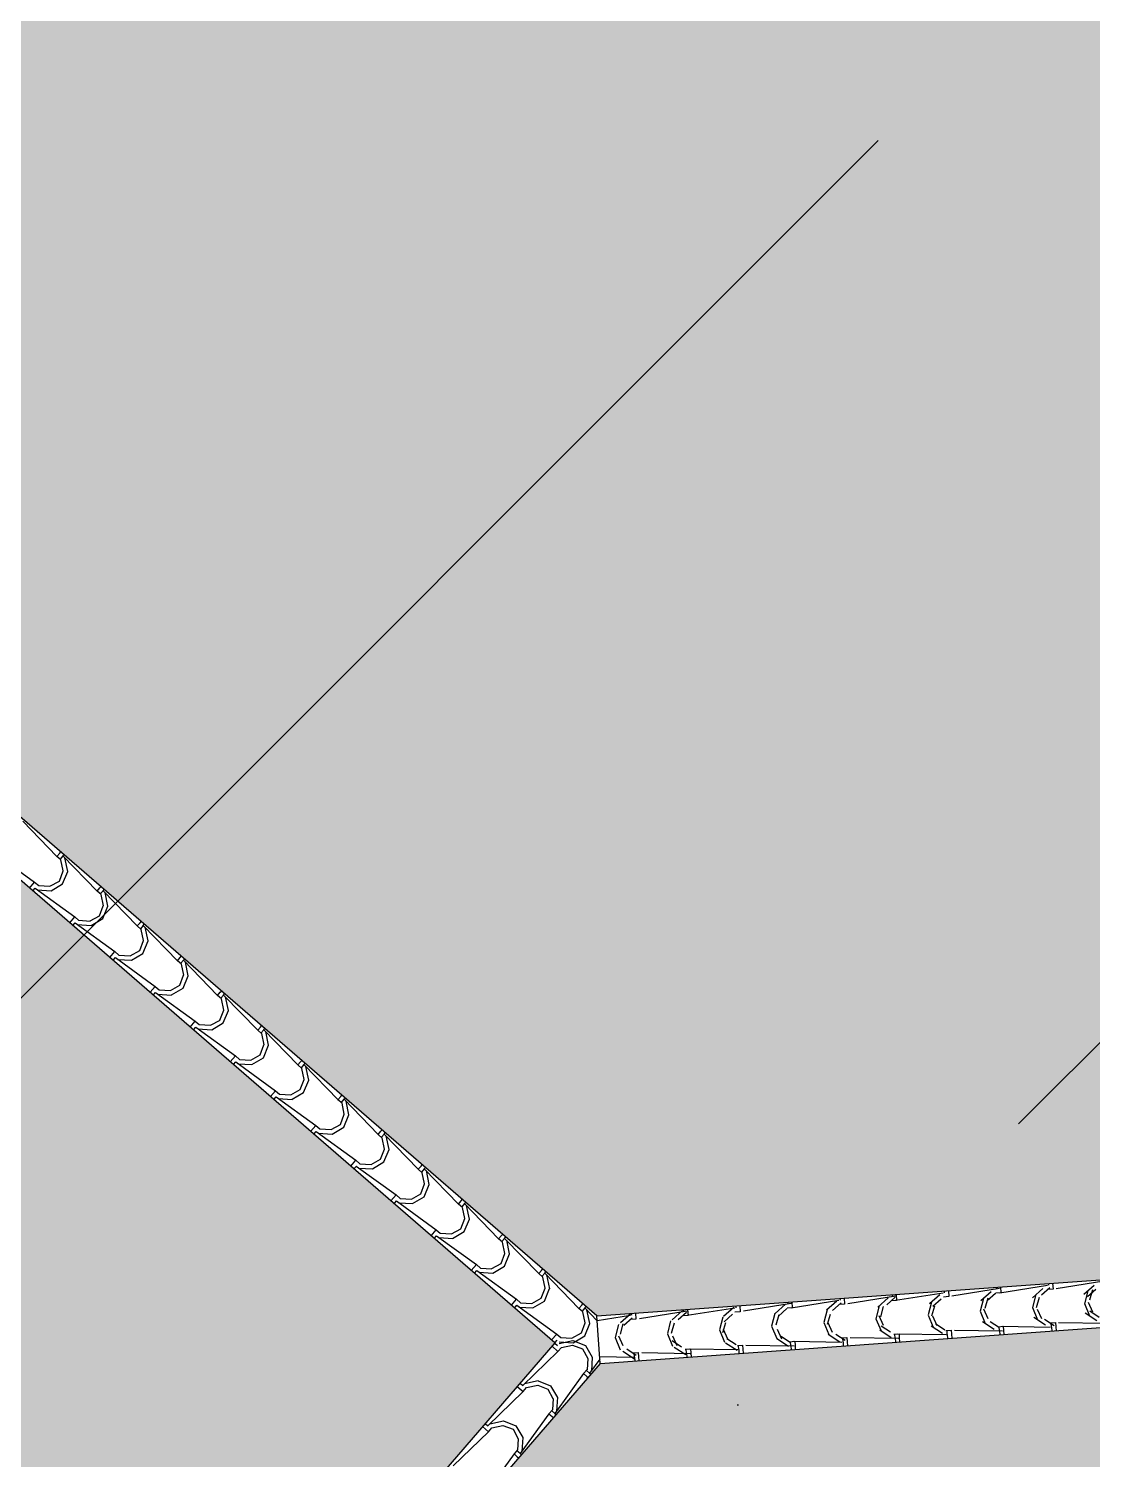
# Model space of a CAD drawing. Header units: millimetres. Extents: x 648844 to 649530, y 1246379 to 1246752.
# Drawn here: x 649279.05 to 649282.397, y 1246469.381 to 1246473.882 of the extents above; entities that cross this region are included whole.
import ezdxf

# ---------------------------------------------------------------- set-up
doc = ezdxf.new("R2010")
doc.units = ezdxf.units.MM
doc.header["$LTSCALE"] = 20
doc.header["$MEASUREMENT"] = 0
doc.layers.get('0').update_dxf_attribs({"linetype": 'CONTINUOUS'})
doc.layers.add('TECHO', color=30, linetype='CONTINUOUS')

# ---------------------------------------------------------------- blocks, each defined once
blk = doc.blocks.new('TEJA45')
at = {"layer": 'TECHO'}
for p, q in [((-4.090795792113177, 0.3392897058394375), (-3.991543340767478, 0.4574472154709781)), ((-3.896957249528676, 0.3629034269516929), (-4.01511475916022, 0.2636509756059944)), ((-4.208953512586021, 0.2211322352363077), (-4.109701061240322, 0.3392897448678482)), ((-4.121654277516505, 0.2894985507923984), (-4.115746354026179, 0.333216907045113)), ((-4.109652824843558, 0.3392790731524506), (-4.11321988443455, 0.3428461327434462)), ((-4.109652824843586, 0.3392790731524329), (-4.100200221392683, 0.3298264697015298)), ((-4.107276961396558, 0.2922123910723933), (-4.10255069413418, 0.3276596003491434)), ((-4.100200221392662, 0.3487316766033537), (-4.103767280983654, 0.3522987361943422)), ((-4.102563372255311, 0.3274633188388023), (-4.09074761794168, 0.3392790731524293)), ((-4.090747617941759, 0.3392790731524435), (-4.100200221392662, 0.3487316766033466)), ((-4.10256367184995, 0.2518095406661018), (-4.121468895067338, 0.289619906553348)), ((-4.092921513576556, 0.2614741560511469), (-4.107100427299315, 0.2921951929533542)), ((-4.218357764528932, 0.2305741334670763), (-4.221924824119924, 0.2341411930580684)), ((-4.208905161078029, 0.2211215300161768), (-4.218357764528932, 0.2305741334670799)), ((-4.015114720131734, 0.2447457064788843), (-4.133272229763278, 0.1454932551331858)), ((-4.064779074935451, 0.2329417467835526), (-4.102589440822697, 0.2518469700009405)), ((-4.062229766308398, 0.247283125117093), (-4.092950803210606, 0.2614620388398521)), ((-4.021141968616334, 0.2387066798935287), (-4.064860324869052, 0.2327987564032057)), ((-4.026805397007671, 0.2518588305535268), (-4.062252606284417, 0.247132563291153)), ((-4.015126790334712, 0.2636582455452903), (-4.026942544648342, 0.2518424912316632)), ((-3.997701263805673, 0.246232719016362), (-4.015126790334548, 0.263658245545237)), ((-4.007153867256569, 0.2367801155654625), (-4.015126790334541, 0.2447530386434345)), ((-4.327111233058744, 0.1029747646333448), (-4.227858781713046, 0.2211322742648854)), ((-4.239812853073012, 0.1713401743586012), (-4.233904929582685, 0.2150585306113157)), ((-4.227810367979828, 0.2211215300161697), (-4.231377427570827, 0.2246885896071689)), ((-4.227810367979856, 0.2211215300161555), (-4.218357764528953, 0.2116689265652525)), ((-4.22543441201104, 0.1740559099816537), (-4.220708144748663, 0.2095031192584038)), ((-4.220720915391588, 0.2093057757025285), (-4.208905161077958, 0.2211215300161555)), ((-4.220721201728708, 0.1336518094182217), (-4.239626424946096, 0.1714621753054679)), ((-4.211077922346732, 0.1433176928587514), (-4.225256836069491, 0.1740387297609587)), ((-4.180386229499931, 0.1291267163465832), (-4.211107266402138, 0.1433056300693423)), ((-4.133284333470989, 0.14550070240902), (-4.14510008778462, 0.133684948095393)), ((-4.115858806941944, 0.1280751758800847), (-4.133284333470819, 0.1455007024089596)), ((-4.381066017177957, 0.06124925080029442), (-4.346016502185769, 0.1029748036619225)), ((-4.35797142862927, 0.05318179792661226), (-4.352063505138943, 0.09690015417932685)), ((-4.345967911116098, 0.1029639868798995), (-4.349534970707083, 0.106531046470888)), ((-4.345967911116134, 0.1029639868798853), (-4.336515307665231, 0.09351138342898224)), ((-4.343591862625289, 0.05589942889270816), (-4.338865595362911, 0.09134663816945832)), ((-4.336515307665202, 0.1124165903308096), (-4.340082367256187, 0.1159836499217981)), ((-4.338878458527866, 0.0911482325662547), (-4.327062704214235, 0.1029639868798817)), ((-4.327062704214299, 0.1029639868798995), (-4.336515307665202, 0.1124165903308025)), ((-4.13327219073485, 0.1265879860060402), (-4.251429700366394, 0.02733553466034166)), ((-4.182936806183349, 0.1147842169048019), (-4.220747172070595, 0.1336894401221898)), ((-4.139300345048383, 0.1205481043372068), (-4.183018701301101, 0.1146401808468838)), ((-4.144961878098442, 0.1337013799390085), (-4.180409087375189, 0.1289751126766348)), ((-4.12531141039284, 0.1186225724291852), (-4.133284333470812, 0.1265954955071535)), ((-4.381066017177965, 0.07500000000003837), (-4.381066017177972, -0.07499999999996376)), ((-4.338878731607451, 0.01549407817028481), (-4.357783954824839, 0.05330444405753099)), ((-4.329234331117675, 0.02516122966800793), (-4.343413244840434, 0.05588226657021522)), ((-4.30109453743124, -0.003373312973963039), (-4.338904903318486, 0.01553191024342482)), ((-4.30109453743124, 0.003373312974005671), (-4.338904903318486, -0.01553191024338219)), ((-4.298542692691456, 0.01097030757607342), (-4.329263729593663, 0.02514922129883246)), ((-4.257458721482493, -0.002389528778763861), (-4.301177077735211, 0.003518394711559125)), ((-4.257458721483125, 0.002389528780526007), (-4.301177077735844, -0.003518394709796979)), ((-4.263118359186514, 0.01554392932484205), (-4.29856556846326, 0.01081766206246826)), ((-4.251441876607267, 0.02734315927274977), (-4.263257630920897, 0.01552740495912275)), ((-4.234016350078214, 0.009917632743814409), (-4.251441876607089, 0.02734315927269293)), ((-4.243468953529117, 0.0004650292929184729), (-4.251441876607082, 0.008437952370883295)), ((-4.338878731607565, -0.01549407817016046), (-4.357783954824953, -0.05330444405740664)), ((-4.329234331119117, -0.0251612296676953), (-4.343413244841877, -0.05588226656990258)), ((-4.298542692692415, -0.01097030757503248), (-4.329263729594622, -0.02514922129779151)), ((-4.26311835918694, -0.01554392932355597), (-4.298565568463687, -0.01081766206118218)), ((-4.251441876607259, -0.0273431592726503), (-4.26325763092089, -0.01552740495902327)), ((-4.243468953529124, -0.0004650292928261024), (-4.251441876607103, -0.008437952370801582)), ((-4.234016350078228, -0.009917632743729143), (-4.251441876607103, -0.02734315927260411)), ((-4.133272190734765, -0.1265879860058945), (-4.251429700366309, -0.027335534660196)), ((-4.381066017177957, -0.06124925080087706), (-4.346016502186039, -0.102974803662196)), ((-4.35797142863111, -0.05318179792779887), (-4.352063505140784, -0.09690015418051345)), ((-4.343591862623768, -0.05589942889180222), (-4.338865595361391, -0.09134663816855237)), ((-4.345967911116119, -0.1029639868798178), (-4.349534970707111, -0.1065310464708098)), ((-4.345967911116119, -0.1029639868798107), (-4.336515307665216, -0.09351138342890764)), ((-4.336515307665216, -0.1124165903307208), (-4.340082367256201, -0.1159836499217093)), ((-4.338878458527873, -0.09114823256618365), (-4.327062704214242, -0.1029639868798107)), ((-4.327062704214313, -0.1029639868798071), (-4.336515307665216, -0.1124165903307102)), ((-4.327111233059028, -0.1029747646336112), (-4.22785878171333, -0.2211322742651518)), ((-4.220721201728821, -0.133651809418069), (-4.239626424946209, -0.1714621753053152)), ((-4.182936806183335, -0.1147842169047451), (-4.220747172070581, -0.1336894401221329)), ((-4.18038622950089, -0.1291267163455458), (-4.211107266403097, -0.1433056300683049)), ((-4.139300345048618, -0.1205481043353416), (-4.183018701301336, -0.1146401808450186)), ((-4.144961878097952, -0.1337013799378433), (-4.180409087374699, -0.1289751126754695)), ((-4.133284333470982, -0.1455007024089205), (-4.145100087784613, -0.1336849480952935)), ((-4.125311410392847, -0.1186225724290999), (-4.133284333470819, -0.1265954955070754)), ((-4.115858806941951, -0.1280751758799994), (-4.133284333470826, -0.1455007024088779)), ((-4.239812853075087, -0.1713401743580043), (-4.23390492958476, -0.2150585306107189)), ((-4.225434412009413, -0.1740559099816323), (-4.220708144747036, -0.2095031192583825)), ((-4.211077922348551, -0.1433176928592701), (-4.22525683607131, -0.1740387297614774)), ((-4.015114720131677, -0.2447457064787315), (-4.133272229763222, -0.145493255133033)), ((-4.227810367979835, -0.2211215300160916), (-4.231377427570827, -0.22468858960708)), ((-4.227810367979849, -0.2211215300160809), (-4.218357764528946, -0.2116689265651779)), ((-4.220720915391595, -0.2093057757024575), (-4.208905161077965, -0.2211215300160845)), ((-4.208905161078043, -0.2211215300160916), (-4.218357764528946, -0.2305741334669946)), ((-4.208953512586156, -0.2211322352367517), (-4.109701061240457, -0.3392897448682923)), ((-4.218357764528939, -0.2305741334669946), (-4.221924824119924, -0.2341411930579831)), ((-4.102563671850049, -0.2518095406659526), (-4.121468895067437, -0.2896199065531988)), ((-4.092921513577991, -0.2614741560508413), (-4.10710042730075, -0.2921951929530486)), ((-4.064779074935444, -0.2329417467835064), (-4.10258944082269, -0.2518469700008943)), ((-4.062229766308533, -0.2472831251156791), (-4.092950803210741, -0.2614620388384381)), ((-4.021141968615652, -0.2387066798917949), (-4.06486032486837, -0.232798756401472)), ((-4.026805397007173, -0.2518588305523757), (-4.06225260628392, -0.2471325632900019)), ((-4.015126790334705, -0.2636582455451908), (-4.026942544648335, -0.2518424912315638)), ((-4.007153867256584, -0.2367801155653737), (-4.015126790334556, -0.2447530386433456)), ((-3.997701263805688, -0.2462327190162696), (-4.015126790334563, -0.2636582455451446)), ((-3.896957249528668, -0.3629034269514939), (-4.015114759160213, -0.2636509756057954)), ((-4.121654277518559, -0.2894985507918193), (-4.115746354028232, -0.3332169070445339)), ((-4.107276961395293, -0.2922123910696612), (-4.102550694132916, -0.3276596003464114)), ((-4.109652824843572, -0.3392790731523618), (-4.113219884434571, -0.3428461327433574)), ((-4.109652824843586, -0.3392790731523547), (-4.100200221392683, -0.3298264697014517)), ((-4.100200221392676, -0.3487316766032613), (-4.103767280983661, -0.3522987361942498)), ((-4.102563372255318, -0.3274633188387313), (-4.090747617941688, -0.3392790731523583)), ((-4.090747617941773, -0.3392790731523512), (-4.100200221392676, -0.3487316766032542)), ((-4.09079579211361, -0.3392897058395334), (-3.991543340767912, -0.457447215471074)), ((-3.946621343687561, -0.3510992766622749), (-3.984431709574807, -0.3700044998796628)), ((-3.902983592182693, -0.3568652554482519), (-3.946701948435411, -0.3509573319579289)), ((-3.888996324120313, -0.354937658701644), (-3.896969247198278, -0.3629105817796088)), ((-3.984406141971292, -0.3699672719138363), (-4.003311365188679, -0.4077776378010824)), ((-3.974765104807034, -0.3796306192415919), (-3.988944018529793, -0.4103516561437992)), ((-3.94407330311784, -0.3654395338865797), (-3.974794340020047, -0.3796184476093387)), ((-3.908648915918178, -0.3700162811666665), (-3.944096125194925, -0.3652900139042927)), ((-3.896969247198427, -0.381815788681461), (-3.908785001512058, -0.370000034367834)), ((-3.87954372066941, -0.3643902621525434), (-3.896969247198278, -0.3818157886814149)), ((-3.778799778925574, -0.4810611474243274), (-3.896957288557118, -0.3818086960786289)), ((-4.003495701961803, -0.4076569272274284), (-3.997587778471477, -0.451375283480143)), ((-3.991495281707302, -0.457436616288625), (-3.982042678256398, -0.4479840128377219)), ((-3.989119510780938, -0.4103688721594914), (-3.984393243518561, -0.4458160814362415)), ((-3.984405829119041, -0.4456208619750051), (-3.97259007480541, -0.4574366162886321)), ((-3.991495281707294, -0.457436616288625), (-3.995062341298279, -0.4610036758796134)), ((-3.982042678256391, -0.4668892197395316), (-3.985609737847383, -0.47045627933052)), ((-3.972590074805495, -0.457436616288625), (-3.982042678256398, -0.466889219739528)), ((-3.972638071640603, -0.4574471764428409), (-3.873385620294904, -0.5756046860743815)), ((-3.866248612092527, -0.4881250031617235), (-3.885153835309914, -0.5259353690489696)), ((-3.828463612439656, -0.4692568065410221), (-3.866273978326902, -0.4881620297584099)), ((-3.825916839927132, -0.4835959426574767), (-3.856637876829339, -0.4977748563802358)), ((-3.784825215747915, -0.4750238310049539), (-3.828543572000633, -0.4691159075146309)), ((-3.790492434830099, -0.4881737317808401), (-3.825939644106846, -0.4834474645184663)), ((-3.77881170406215, -0.4999733318177313), (-3.790627458375781, -0.4881575775041043)), ((-3.770838780984029, -0.4730952018379142), (-3.778811704062008, -0.4810681249158897)), ((-3.761386177533133, -0.4825478052888172), (-3.778811704062015, -0.4999733318176993)), ((-3.885337126405283, -0.5258153036612399), (-3.879429202914956, -0.5695336599139544)), ((-3.870962060166704, -0.5285253532484191), (-3.866235792904327, -0.5639725625251693)), ((-3.856608696036851, -0.4977870824339909), (-3.87078760975961, -0.5285081193361982)), ((-3.660642308322466, -0.5992188678971608), (-3.77879981795401, -0.4999664165514623)), ((-3.873337738571024, -0.5755941594249059), (-3.876904798162016, -0.5791612190158979)), ((-3.873337738571038, -0.5755941594248988), (-3.863885135120135, -0.5661415559739957)), ((-3.863885135120128, -0.585046762875816), (-3.86745219471112, -0.5886138224668045)), ((-3.866248285982763, -0.5637784051112789), (-3.854432531669133, -0.5755941594249059)), ((-3.854432531669225, -0.575594159424913), (-3.863885135120128, -0.585046762875816)), ((-3.854480351167879, -0.5756046470457967), (-3.755227899822181, -0.6937621566773373)), ((-3.748091082213755, -0.6062827344096036), (-3.766996305431142, -0.6440931002968497)), ((-3.738452287266668, -0.6159435456263971), (-3.752631200989427, -0.6466645825286044)), ((-3.710305881191751, -0.5874143364197764), (-3.748116247078997, -0.6063195596371642)), ((-3.707760376734775, -0.60175235142761), (-3.738481413636983, -0.615931265150369)), ((-3.666666839314047, -0.5931824065615281), (-3.710385195566765, -0.5872744830712051)), ((-3.672335953740216, -0.6063311823952517), (-3.707783163016963, -0.601604915132878)), ((-3.660654160925873, -0.6181308749540015), (-3.672469915239503, -0.6063151206403745)), ((-3.652681237847766, -0.591252744974188), (-3.660654160925738, -0.5992256680521599)), ((-3.64322863439687, -0.6007053484250875), (-3.660654160925738, -0.6181308749539589)), ((-3.542484837719407, -0.7173765883699588), (-3.660642347350951, -0.6181241370242603)), ((-3.76717855084901, -0.643973680093243), (-3.761270627358684, -0.6876920363459575)), ((-3.75280460955247, -0.6466818343373433), (-3.748078342290093, -0.6821290436140934)), ((-3.755180195434754, -0.6937517025611761), (-3.758747255025746, -0.6973187621521681)), ((-3.755180195434768, -0.693751702561169), (-3.745727591983865, -0.684299099110266)), ((-3.745727591983851, -0.7032043060120756), (-3.749294651574843, -0.7067713656030641)), ((-3.748090742846486, -0.6819359482475527), (-3.736274988532855, -0.6937517025611797)), ((-3.736274988532955, -0.693751702561169), (-3.745727591983858, -0.7032043060120721)), ((-3.736322630694985, -0.6937621176489728), (-3.637070179349287, -0.8119196272805134)), ((-3.592148149943888, -0.705571866298552), (-3.629958515831134, -0.7244770895159398)), ((-3.589603913543264, -0.7199087601981269), (-3.620324950445472, -0.7340876739208859)), ((-3.548508462881067, -0.7113409821179886), (-3.592226819133785, -0.7054330586276656)), ((-3.554179472650326, -0.7244886330096598), (-3.589626681927072, -0.719762365747286)), ((-3.534523694711496, -0.7094102881104618), (-3.54249661778946, -0.7173832111884266)), ((-3.525071091260592, -0.7188628915613613), (-3.542496617789467, -0.7362884180902363)), ((-3.649019975292497, -0.7621320565270508), (-3.64311205180217, -0.8058504127797654)), ((-3.629933552335011, -0.7244404656575156), (-3.648838775552399, -0.7622508315447618)), ((-3.634647158938243, -0.764838315426271), (-3.629920891675866, -0.8002855247030212)), ((-3.620295878495718, -0.7341000088171477), (-3.634474792218477, -0.7648210457193549)), ((-3.542496617789595, -0.7362884180902718), (-3.554312372103226, -0.7244726637766448)), ((-3.424327367116369, -0.8355343088427567), (-3.542484876747913, -0.7362818574970582)), ((-3.637022652298491, -0.8119092456974428), (-3.627570048847588, -0.8024566422465398)), ((-3.629933199710209, -0.8000934913838265), (-3.618117445396578, -0.8119092456974535)), ((-3.637022652298477, -0.8119092456974428), (-3.640589711889469, -0.8154763052884348)), ((-3.627570048847581, -0.821361849148353), (-3.631137108438573, -0.8249289087393414)), ((-3.618117445396678, -0.8119092456974499), (-3.627570048847581, -0.821361849148353)), ((-3.618164910222042, -0.8119195882522163), (-3.518912458876343, -0.9300770978837569)), ((-3.51177602245626, -0.8425981969054241), (-3.530681245673648, -0.8804085627926703)), ((-3.502139469724781, -0.8522564720078947), (-3.51631838344754, -0.882977508910102)), ((-3.473990418696012, -0.8237293961773169), (-3.511800784583258, -0.8426346193947047)), ((-3.471447450351725, -0.8380651689686403), (-3.502168487253932, -0.8522440826913993)), ((-3.430350086447213, -0.8294995576745663), (-3.474068442699931, -0.8235916341842433)), ((-3.436022991562247, -0.8426460836238334), (-3.471470200838993, -0.8379198163614596)), ((-3.424339074653318, -0.854445961226542), (-3.436154828966949, -0.842630206912915)), ((-3.416366151575225, -0.827567831246732), (-3.42433907465319, -0.8355407543246969)), ((-3.406913548124322, -0.8370204346976315), (-3.424339074653197, -0.8544459612265065)), ((-3.306169896513211, -0.9536920293156292), (-3.424327406144755, -0.8544395779699308)), ((-3.530861399736224, -0.8802904329590646), (-3.524953476245898, -0.9240087892117792)), ((-3.516489708323888, -0.8829947965161011), (-3.511763441061511, -0.9184420057928513)), ((-3.518865109162206, -0.9300667888337131), (-3.522432168753198, -0.9336338484247051)), ((-3.518865109162221, -0.9300667888337131), (-3.509412505711317, -0.92061418538281)), ((-3.50941250571131, -0.9395193922846232), (-3.512979565302302, -0.9430864518756117)), ((-3.511775656573931, -0.9182510345201003), (-3.499959902260301, -0.9300667888337273)), ((-3.499959902260414, -0.9300667888337202), (-3.509412505711317, -0.9395193922846232)), ((-3.500007189749233, -0.9300770588552822), (-3.400754738403535, -1.048234568486823)), ((-3.355832687448071, -0.9418869260560534), (-3.393643053335317, -0.9607921492734413)), ((-3.312191710013344, -0.9476581332311405), (-3.355910066266063, -0.9417502097408175)), ((-3.393618492577495, -0.9607559281533291), (-3.412523715794883, -0.9985662940405753)), ((-3.383983060954591, -0.9704129352002937), (-3.39816197467735, -1.001133972102501)), ((-3.353290987160214, -0.9562215777391607), (-3.384012024062422, -0.9704004914619198)), ((-3.317866510474161, -0.9608035342380035), (-3.353313719750908, -0.9560772669756297)), ((-3.306181531517041, -0.9726035043628123), (-3.317997285830671, -0.9607877500491853)), ((-3.298208608438955, -0.9457253743830059), (-3.30618153151692, -0.9536982974609707)), ((-3.288756004988052, -0.9551779778339053), (-3.30618153151692, -0.9726035043627768)), ((-3.188012425910209, -1.071849749788395), (-3.306169935541753, -0.9725972984426967)), ((-3.412702824179448, -0.9984488093946737), (-3.406794900689121, -1.042167165647388)), ((-3.398332257709647, -1.001151277605036), (-3.39360599044727, -1.036598486881786)), ((-3.400707566025936, -1.048224331969987), (-3.404274625616935, -1.051791391560982)), ((-3.40070756602595, -1.048224331969987), (-3.391254962575047, -1.038771728519084)), ((-3.391254962575033, -1.057676935420893), (-3.394822022166032, -1.061243995011893)), ((-3.393618113437654, -1.036408577656374), (-3.381802359124023, -1.048224331970001)), ((-3.381802359124137, -1.04822433196999), (-3.39125496257504, -1.057676935420893)), ((-3.381849469276574, -1.048234529458174), (-3.282597017930875, -1.166392039089715)), ((-3.275460962698737, -1.078913659401216), (-3.294366185916125, -1.116724025288462)), ((-3.237674956200188, -1.060044455934815), (-3.275485322087434, -1.078949679152203)), ((-3.235134523970345, -1.074377986510438), (-3.265855560872552, -1.088556900233197)), ((-3.194033333579469, -1.065816708787722), (-3.237751689832187, -1.059908785297399)), ((-3.199710029384271, -1.078960984852415), (-3.235157238661017, -1.074234717590041)), ((-3.188023988380763, -1.090761047499083), (-3.199839742694394, -1.078945293185456)), ((-3.180051065302678, -1.063882917519276), (-3.188023988380642, -1.071855840597241)), ((-3.170598461851775, -1.073335520970172), (-3.188023988380657, -1.090761047499054)), ((-3.294544248622685, -1.11660718583029), (-3.288636325132359, -1.160325542083005)), ((-3.280174807095413, -1.119307758693967), (-3.275448539833036, -1.154754967970717)), ((-3.265826652184032, -1.088569398391872), (-3.280005565906791, -1.119290435294079)), ((-3.069854955307157, -1.19000747026119), (-3.188012464938701, -1.090755018915491)), ((-3.282550022889659, -1.166381875106257), (-3.286117082480651, -1.169948934697253)), ((-3.28255002288968, -1.166381875106261), (-3.273097419438777, -1.156929271655358)), ((-3.275460570301377, -1.154566120792648), (-3.263644815987746, -1.166381875106275)), ((-3.263644815987867, -1.166381875106268), (-3.27309741943877, -1.175834478557171)), ((-3.263691748803474, -1.166392000061592), (-3.164439297457776, -1.284549509693132)), ((-3.27309741943877, -1.175834478557171), (-3.276664479029762, -1.179401538148159)), ((-3.157303432819972, -1.1970713906491), (-3.17620865603736, -1.234881756536346)), ((-3.147670243413842, -1.206725861584275), (-3.161849157136601, -1.237446898486482)), ((-3.119517224952311, -1.178201985813583), (-3.157327590839557, -1.197107209030971)), ((-3.116978060777157, -1.192534395280195), (-3.147699097679364, -1.206713309002954)), ((-3.075874957146496, -1.183975284344175), (-3.119593313399214, -1.178067360853852)), ((-3.08155354829529, -1.197118435466706), (-3.117000757572036, -1.192392168204332)), ((-3.069866445244486, -1.208918590635353), (-3.081682199558117, -1.197102836321726)), ((-3.061893522166407, -1.18204046065555), (-3.069866445244372, -1.190013383733515)), ((-3.052440918715504, -1.191493064106449), (-3.069866445244379, -1.208918590635328)), ((-2.951697484704049, -1.308165190734027), (-3.069854994335593, -1.208912739388328)), ((-3.176385673066171, -1.234765562264094), (-3.170477749575845, -1.278483918516809)), ((-3.162017356481186, -1.237464239782895), (-3.157291089218809, -1.272911449059645)), ((-3.164392479753388, -1.284539418242531), (-3.16795953934438, -1.288106477833523)), ((-3.16439247975341, -1.284539418242531), (-3.154939876302507, -1.275086814791628)), ((-3.154939876302493, -1.293992021693445), (-3.158506935893477, -1.297559081284433)), ((-3.157303027165099, -1.272723663928922), (-3.145487272851469, -1.284539418242549)), ((-3.145487272851589, -1.284539418242534), (-3.154939876302493, -1.293992021693438)), ((-3.145534028330822, -1.284549470664484), (-3.046281576985123, -1.402706980296024)), ((-3.001359493704399, -1.296359515692334), (-3.039169859591645, -1.315264738909722)), ((-2.957716580713537, -1.302133859900632), (-3.001434936966255, -1.296225936410309)), ((-2.943735979030137, -1.30019800379182), (-2.951708902108109, -1.308170926869789)), ((-3.0391459029412, -1.315229121896984), (-3.058051126158588, -1.35303948778423)), ((-3.029513834642891, -1.324882324775018), (-3.04369274836565, -1.355603361677225)), ((-2.998821597585632, -1.310690804050708), (-3.029542634487839, -1.324869717773467)), ((-2.963397067206301, -1.315275886081), (-2.998844276483048, -1.310549618818627)), ((-2.951708902108209, -1.327076133771623), (-2.963524656421839, -1.315260379457996)), ((-2.934283375579234, -1.309650607242723), (-2.951708902108116, -1.327076133771605)), ((-2.833540014100954, -1.426322911206864), (-2.951697523732498, -1.327070459861165)), ((-3.058227097509651, -1.352923938697906), (-3.052319174019324, -1.39664229495062)), ((-3.046234936617132, -1.402696961378801), (-3.036782333166229, -1.393244357927898)), ((-3.043859905866945, -1.355620720871823), (-3.039133638604568, -1.391067930148573)), ((-3.039145484028822, -1.390881207065195), (-3.027329729715191, -1.402696961378822)), ((-3.046234936617125, -1.402696961378805), (-3.049801996208117, -1.406264020969793)), ((-3.036782333166229, -1.412149564829722), (-3.040349392757221, -1.415716624420718)), ((-3.027329729715319, -1.402696961378808), (-3.036782333166222, -1.412149564829711)), ((-3.027376307857871, -1.402706941267724), (-2.928123856512173, -1.520864450899264)), ((-2.920988373062443, -1.433386853144871), (-2.93989359627983, -1.471197219032117)), ((-2.883201762456508, -1.414517045571095), (-2.921012128343754, -1.433422268788483)), ((-2.880665134394938, -1.428847212821609), (-2.911386171297146, -1.443026126544368)), ((-2.839558204278752, -1.420292435457334), (-2.883276560531471, -1.414384511967011)), ((-2.845240586117313, -1.433433336695291), (-2.88068779539406, -1.428707069432917)), ((-2.833551358971931, -1.445233676907893), (-2.845367113285562, -1.433417922594266)), ((-2.82557843589386, -1.418355546928094), (-2.833551358971832, -1.426328470006062)), ((-2.816125832442957, -1.427808150378997), (-2.833551358971832, -1.445233676907872)), ((-2.94006852195313, -1.471082315131714), (-2.934160598462803, -1.514800671384428)), ((-2.925702455252711, -1.473777201960754), (-2.920976187990334, -1.509224411237504)), ((-2.911357425872332, -1.4430387879666), (-2.925536339595091, -1.473759824868807)), ((-2.715382543497938, -1.544480631679626), (-2.833540053129482, -1.445228180333928)), ((-2.928077393480848, -1.520854504515079), (-2.931644453071847, -1.524421564106078)), ((-2.928077393480862, -1.520854504515082), (-2.918624790029959, -1.511401901064179)), ((-2.920987940892545, -1.509038750201469), (-2.909172186578914, -1.520854504515096)), ((-2.909172186579042, -1.520854504515082), (-2.918624790029945, -1.530307107965985)), ((-2.90921858738551, -1.520864411870264), (-2.809966136039812, -1.639021921501804)), ((-2.918624790029945, -1.530307107965989), (-2.922191849620937, -1.533874167556977)), ((-2.802830843183706, -1.551544584392804), (-2.821736066401094, -1.58935495028005)), ((-2.793201017101389, -1.561195251157347), (-2.807379930824148, -1.591916288059554)), ((-2.765044031208639, -1.53267457544986), (-2.802854397095885, -1.551579798667248)), ((-2.762508671203413, -1.547003621592122), (-2.793229708105621, -1.561182535314881)), ((-2.721399827845794, -1.538451011013787), (-2.765118184098512, -1.532543087523464)), ((-2.727084105028339, -1.551590787309578), (-2.762531314305086, -1.546864520047205)), ((-2.715393815835654, -1.563391220044164), (-2.727209570149284, -1.551575465730537)), ((-2.70742089275759, -1.536513090064368), (-2.715393815835554, -1.544486013142333)), ((-2.697968289306687, -1.545965693515264), (-2.715393815835561, -1.563391220044142)), ((-2.597225072894837, -1.662638352152463), (-2.715382582526381, -1.563385900806765)), ((-2.821909946396609, -1.589240691565525), (-2.816002022906282, -1.63295904781824)), ((-2.807545004638243, -1.591933683051483), (-2.802818737375866, -1.627380892328233)), ((-2.809919850344571, -1.639012047651349), (-2.813486909935563, -1.642579107242341)), ((-2.809919850344592, -1.639012047651342), (-2.800467246893689, -1.629559444200439)), ((-2.800467246893675, -1.648464651102259), (-2.80403430648466, -1.652031710693247)), ((-2.802830397756267, -1.627196293337743), (-2.791014643442637, -1.63901204765137)), ((-2.791014643442779, -1.639012047651352), (-2.800467246893682, -1.648464651102255)), ((-2.791060866912552, -1.639021882473511), (-2.691808415566854, -1.757179392105051))]:
    blk.add_line(p, q, dxfattribs=at)

msp = doc.modelspace()

# ---------------------------------------------------------------- hatches: boundary and pattern name
h = msp.add_hatch()
h.set_pattern_fill('ANSI36', scale=20, style=0)
h.set_pattern_definition([(45, (-526.4316489867633, -3378.367883687839), (1.325825214724777, 4.861359120657514), [6.25, -1.25, 0, -1.25])])
h.paths.add_polyline_path([(649188.8489360636, 1246478.707731926), (649215.2214069526, 1246513.043391474), (649317.348885952, 1246513.661012395), (649322.291343771, 1246459.303611518), (649201.5072083384, 1246459.303611518)])
h.paths.add_polyline_path([(649253.0038721092, 1246474.230662723), (649282.477951251, 1246474.230662723), (649282.477951251, 1246479.656447173), (649253.0038721092, 1246479.656447173)], flags=24)
at = {"layer": 'TECHO'}
h = msp.add_hatch(dxfattribs=at)
h.set_pattern_fill('SPANTILE', color=9, scale=0.2049999999999999, angle=112.4927114506031, style=0, pattern_type=2)
h.set_pattern_definition([(89.14743675532048, (649225.6794083567, 1246484.318862154), (-0.02785158413175716, -2.468369830308903), [0.1893117599999999, -4.543480804999997]), (184.1171367553206, (649225.682225352, 1246484.508152895), (-0.2191891000995319, 0.1897528350184981), [0.01639999999999987, -0.188599999999999]), (4.117136755320543, (649225.4765769339, 1246484.50979244), (0.2191891000995319, -0.1897528350184982), [0.05739999999999997, -0.1475999999999999]), (274.1171367553206, (649225.533828805, 1246484.513913517), (-0.189752835018498, -0.2191891000995318), [0.02049999999999989, -0.1844999999999991]), (94.11713675532033, (649225.6661620373, 1246484.502886025), (0.189752835018498, 0.2191891000995319), [0.02049999999999998, -0.1844999999999998]), (4.117136755320543, (649225.6646902241, 1246484.523333122), (0.2191891000995319, -0.1897528350184982), [0.01639999999999998, -0.1885999999999999]), (4.117136755320543, (649225.4777543846, 1246484.493434763), (0.2191891000995319, -0.1897528350184982), [0.04099999999999997, -0.1639999999999999]), (279.0868367553206, (649225.5186485781, 1246484.496378389), (0.3810867960569162, -2.438933821117113), [0.1893117599999994, -4.543480804999983]), (311.4210367553206, (649225.5193844849, 1246484.486154841), (-2.908328104444301, 3.284673129514573), [0.05412163999999996, -5.358033749999994]), (345.6822367553205, (649225.5551906475, 1246484.445570839), (0.4236601330186103, -0.1750343695869865), [0.05186130999999987, -0.5964054749999977]), (22.55203675532062, (649225.6054411302, 1246484.432745513), (-0.3942239149407362, -0.2339069125418478), [0.05186131, -0.5964054749999999]), (56.8132367553205, (649225.6533367117, 1246484.452635542), (2.407911281871535, 3.667344160218867), [0.05412163999999997, -5.358033749999996]), (343.8922367553205, (649225.5643839265, 1246484.460619713), (-2.308052736631437, 0.6559861569420078), [0.04150942499999999, -4.109424259999999]), (24.34203675532061, (649225.6042636796, 1246484.449103191), (2.190307430938435, 0.9797849923055962), [0.04150942499999997, -4.109424259999997]), (56.71173675532054, (649225.6420828943, 1246484.466212603), (1.853376098485682, 2.805302509463451), [0.04387184499999999, -4.343319624999998]), (311.5225367553205, (649225.535300618, 1246484.49346642), (-2.236047322736277, 2.510939565685299), [0.043871845, -4.343319624999999])])
h.paths.add_polyline_path([(649280.8369726093, 1246469.831723598), (649276.2660779607, 1246473.788764426), (649287.7242998051, 1246474.613544734), (649283.7672589775, 1246470.042650086)])
h = msp.add_hatch(dxfattribs=at)
h.set_pattern_fill('SPANTILE', color=9, scale=0.2049999999999999, angle=382.4927114506032, style=0, pattern_type=2)
h.set_pattern_definition([(179.1474367553206, (649225.6675072197, 1246484.712623863), (2.468369830308903, -0.02785158413175728), [0.18931176, -4.543480805]), (274.1171367553206, (649225.4782164787, 1246484.715440858), (-0.189752835018498, -0.219189100099532), [0.01639999999999989, -0.1885999999999991]), (94.11713675532033, (649225.4765769339, 1246484.50979244), (0.189752835018498, 0.2191891000995319), [0.05739999999999996, -0.1475999999999998]), (4.117136755320543, (649225.4724558567, 1246484.567044311), (0.2191891000995319, -0.189752835018498), [0.02049999999999999, -0.1844999999999999]), (184.1171367553206, (649225.4834833489, 1246484.699377544), (-0.219189100099532, 0.189752835018498), [0.02049999999999988, -0.184499999999999]), (94.11713675532033, (649225.4630362518, 1246484.69790573), (0.189752835018498, 0.2191891000995319), [0.01639999999999998, -0.1885999999999998]), (94.11713675532033, (649225.4929346113, 1246484.510969891), (0.189752835018498, 0.2191891000995319), [0.04099999999999996, -0.1639999999999998]), (9.08683675532058, (649225.4899909848, 1246484.551864084), (2.438933821117114, 0.3810867960569166), [0.189311759999999, -4.543480804999969]), (41.42103675532056, (649225.5002145335, 1246484.552599991), (-3.284673129514572, -2.908328104444301), [0.05412163999999998, -5.358033749999997]), (75.6822367553205, (649225.540798535, 1246484.588406153), (0.1750343695869864, 0.4236601330186103), [0.05186130999999966, -0.5964054749999944]), (112.5520367553205, (649225.5536238607, 1246484.638656636), (0.233906912541848, -0.3942239149407362), [0.0518613099999999, -0.5964054749999983]), (146.8132367553206, (649225.5337338317, 1246484.686552218), (-3.667344160218868, 2.407911281871534), [0.05412163999999998, -5.358033749999997]), (73.89223675532051, (649225.5257496613, 1246484.597599433), (-0.6559861569420069, -2.308052736631437), [0.04150942499999997, -4.109424259999996]), (114.3420367553205, (649225.5372661834, 1246484.637479185), (-0.9797849923055971, 2.190307430938435), [0.04150942499999979, -4.109424259999973]), (146.7117367553207, (649225.5201567704, 1246484.6752984), (-2.805302509463451, 1.853376098485681), [0.04387184499999999, -4.343319624999998]), (41.52253675532062, (649225.4929029536, 1246484.568516124), (-2.510939565685297, -2.236047322736276), [0.04387184499999997, -4.343319624999996])])
h.paths.add_polyline_path([(649276.7772937571, 1246465.209393254), (649280.7055791469, 1246469.747071647), (649276.1679007537, 1246473.675357036)])
h = msp.add_hatch(dxfattribs=at)
h.set_pattern_fill('SPANTILE', color=9, scale=0.1645, angle=202.4927114506031, style=0, pattern_type=2)
h.set_pattern_definition([(359.1474367553206, (649225.3233670216, 1246484.347032591), (-1.980716278467389, 0.02234919799841029), [0.151911144, -3.6458663045]), (94.11713675532033, (649225.4752612992, 1246484.344772124), (0.1522650798075265, 0.1758858876408439), [0.01315999999999999, -0.1513399999999998]), (274.1171367553206, (649225.4765769339, 1246484.50979244), (-0.1522650798075265, -0.1758858876408439), [0.04605999999999978, -0.1184399999999996]), (184.1171367553206, (649225.4798838473, 1246484.463851305), (-0.1758858876408439, 0.1522650798075266), [0.01644999999999988, -0.148049999999999]), (4.117136755320543, (649225.4710349577, 1246484.357661955), (0.1758858876408439, -0.1522650798075266), [0.01644999999999999, -0.1480499999999999]), (274.1171367553206, (649225.4874425055, 1246484.358842995), (-0.1522650798075265, -0.1758858876408439), [0.01315999999999995, -0.1513399999999991]), (274.1171367553206, (649225.4634508953, 1246484.508847608), (-0.1522650798075265, -0.1758858876408439), [0.03289999999999978, -0.1315999999999991]), (189.0868367553206, (649225.4658129761, 1246484.476032511), (-1.957095675969587, -0.3057989168359153), [0.1519111439999986, -3.645866304499978]), (221.4210367553206, (649225.4576092018, 1246484.475441991), (2.635749901488524, 2.333755966737013), [0.04342931599999998, -4.299495374999998]), (255.6822367553206, (649225.4250430149, 1246484.446709729), (-0.1404544087661429, -0.3399614238124948), [0.04161553899999999, -0.4785790274999999]), (292.5520367553206, (649225.414751473, 1246484.40638678), (-0.1876960346982146, 0.3163406536963469), [0.04161553899999999, -0.4785790274999999]), (326.8132367553204, (649225.4307120086, 1246484.367953497), (2.942820070029287, -1.932201979843257), [0.04342931599999977, -4.29949537499997]), (253.8922367553206, (649225.437118819, 1246484.439332682), (0.5263888917900503, 1.852071586223763), [0.03330878249999996, -3.297562393999997]), (294.3420367553206, (649225.427877512, 1246484.407331612), (0.7862177133379062, -1.75758815799694), [0.03330878249999988, -3.297562393999992]), (326.7117367553205, (649225.4416067724, 1246484.376983999), (2.251084208813355, -1.487221308297047), [0.0352044805, -3.4852491625]), (221.5225367553206, (649225.463476299, 1246484.462670264), (2.014875895391373, 1.794291632146915), [0.03520448049999996, -3.485249162499997])])
h.paths.add_polyline_path([(649280.8477419745, 1246469.682110695), (649283.7780283428, 1246469.893037183), (649283.7672589775, 1246470.042650086), (649280.8369726093, 1246469.831723598)])
h = msp.add_hatch(dxfattribs=at)
h.set_pattern_fill('SPANTILE', color=9, scale=0.2049999999999999, angle=112.4927114506031, style=0, pattern_type=2)
h.set_pattern_definition([(279.0868367553206, (649228.333673808, 1246447.444603586), (-0.3810867960569146, 2.438933821117114), [0.1893117599999999, -4.543480804999996]), (184.1171367553206, (649228.3635721672, 1246447.257667747), (-0.1897528350184981, -0.2191891000995318), [0.01639999999999987, -0.188599999999999]), (4.117136755320543, (649228.1602786502, 1246447.226591937), (0.1897528350184981, 0.2191891000995319), [0.05739999999999997, -0.1475999999999999]), (94.11713675532033, (649228.217530521, 1246447.230713014), (-0.2191891000995318, 0.1897528350184981), [0.02049999999999998, -0.1844999999999998]), (274.1171367553206, (649228.3469201272, 1246447.260579715), (0.2191891000995318, -0.1897528350184981), [0.02049999999999989, -0.1844999999999991]), (4.117136755320543, (649228.3483919401, 1246447.240132619), (0.1897528350184981, 0.2191891000995319), [0.01639999999999998, -0.1885999999999999]), (4.117136755320543, (649228.1591011996, 1246447.242949614), (0.1897528350184981, 0.2191891000995319), [0.04099999999999997, -0.1639999999999999]), (89.14743675532046, (649228.1999953934, 1246447.245893241), (0.02785158413175878, 2.468369830308902), [0.1893117599999999, -4.543480804999996]), (56.8132367553205, (649228.1992594864, 1246447.256116789), (-2.407911281871534, -3.667344160218867), [0.05412163999999997, -5.358033749999996]), (22.55203675532062, (649228.2288840333, 1246447.301410594), (0.3942239149407362, 0.2339069125418477), [0.05186130999999999, -0.5964054749999997]), (345.6822367553205, (649228.2767796146, 1246447.321300623), (-0.4236601330186104, 0.1750343695869867), [0.05186130999999997, -0.5964054749999993]), (311.4210367553206, (649228.3270300978, 1246447.308475297), (2.908328104444302, -3.284673129514572), [0.05412163999999996, -5.358033749999994]), (24.34203675532061, (649228.2401378511, 1246447.287833533), (-2.190307430938436, -0.9797849923055958), [0.04150942499999997, -4.109424259999997]), (343.8922367553205, (649228.2779570655, 1246447.304942945), (2.308052736631436, -0.6559861569420085), [0.04150942499999998, -4.109424259999998]), (311.5225367553205, (649228.3178368186, 1246447.293426423), (2.236047322736276, -2.510939565685299), [0.04387184499999997, -4.343319624999996]), (56.71173675532054, (649228.2160587074, 1246447.251160111), (-1.853376098485683, -2.805302509463451), [0.04387184499999999, -4.343319624999998])])
h.paths.add_polyline_path([(649280.8477419745, 1246469.682110695), (649276.8907011467, 1246465.111216046), (649288.3489229913, 1246465.935996355), (649283.7780283428, 1246469.893037183)])

# ---------------------------------------------------------------- linework, layer by layer
at = {"layer": 'TECHO', "color": 9}
for p, q in [((649280.8369726093, 1246469.831723598), (649276.2660779607, 1246473.788764426)), ((649280.7055791469, 1246469.747071647), (649276.1679007537, 1246473.675357036)), ((649280.8369726093, 1246469.831723598), (649283.7672589775, 1246470.042650086)), ((649280.8477419745, 1246469.682110695), (649283.7780283428, 1246469.893037183)), ((649280.7055791469, 1246469.747071647), (649276.7772937571, 1246465.209393254)), ((649280.8477419745, 1246469.682110695), (649276.8907011467, 1246465.111216046))]:
    msp.add_line(p, q, dxfattribs=at)

# ---------------------------------------------------------------- block references
at = {"color": 9, "rotation": 184.1171367599757}
msp.add_blockref('TEJA45', (649276.4725972554, 1246469.442375145), dxfattribs=at)

doc.saveas('drawing.dxf')
